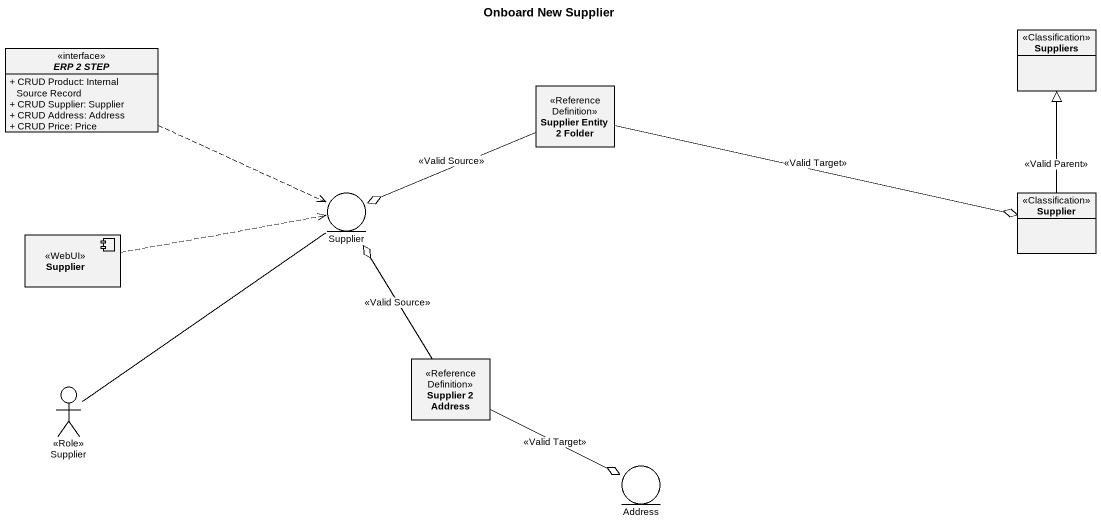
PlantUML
@startuml
title Onboard New Supplier
allowmixing
hide circle
hide empty members
skinparam classAttributeIconSize 0
interface "ERP 2 STEP" as ERP_2_STEP {
  + CRUD Product: Internal Source Record
  + CRUD Supplier: Supplier
  + CRUD Address: Address
  + CRUD Price: Price
}
class Suppliers <<Classification>>
class "Supplier Entity 2 Folder" as Supplier_Entity_2_Folder <<Reference Definition>>
entity Supplier
class "Supplier" as Supplier_2 <<Classification>>
component "Supplier" as Supplier_3 <<WebUI>>
class "Supplier 2 Address" as Supplier_2_Address <<Reference Definition>>
actor "Supplier" as Supplier_4 <<Role>>
entity Address
ERP_2_STEP .right.> Supplier
Supplier_Entity_2_Folder -left-o Supplier : <<Valid Source>>
Supplier_Entity_2_Folder -right-o Supplier_2 : <<Valid Target>>
Supplier_2 -up-|> Suppliers : <<Valid Parent>>
Supplier_3 .right.> Supplier
Supplier_2_Address -up-o Supplier : <<Valid Source>>
Supplier_2_Address --o Address : <<Valid Target>>
Supplier_4 -up- Supplier
@enduml
